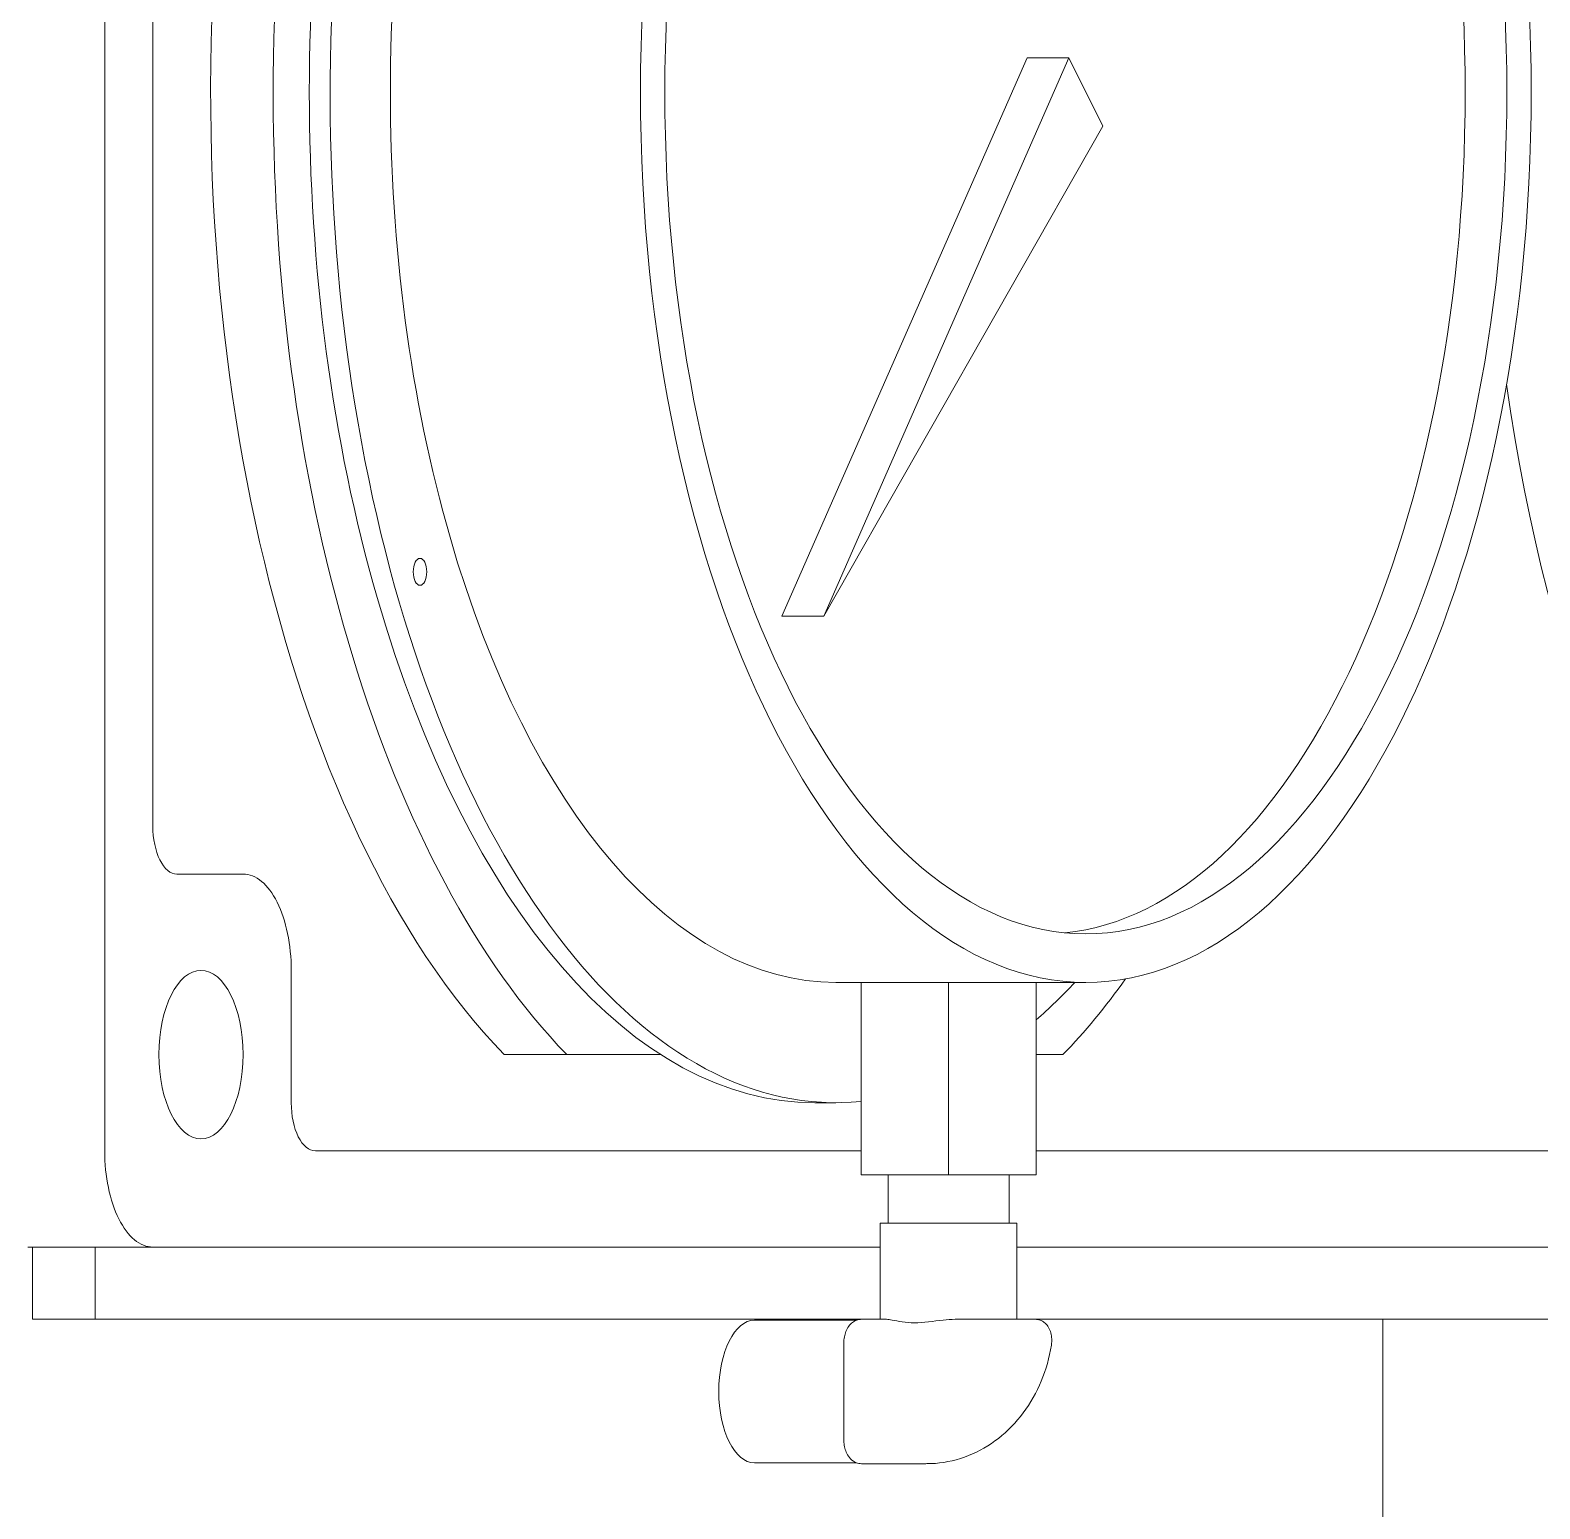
# Model space of a CAD drawing. Header units: inches. Extents: x 19 to 503, y 7 to 322.
# Drawn here: x 267.166 to 271.086, y 118.083 to 121.923 of the extents above; entities that cross this region are included whole.
import ezdxf

# ---------------------------------------------------------------- set-up
doc = ezdxf.new("R2010")
doc.units = ezdxf.units.IN
doc.header["$LTSCALE"] = 15
doc.header["$MEASUREMENT"] = 0
doc.layers.add('Visible (ANSI)', color=7, linetype='Continuous', lineweight=50)

msp = doc.modelspace()

# ---------------------------------------------------------------- linework, layer by layer
at = {"layer": 'Visible (ANSI)', "linetype": 'Continuous', "lineweight": 18}
for p, q in [((267.359844, 119.012884), (267.359844, 126.512884)), ((267.484861, 119.856634), (267.484861, 125.669134)), ((269.118381, 120.401605), (269.754809, 121.851237)), ((269.226635, 120.401605), (269.863063, 121.851237)), ((269.754809, 121.851237), (269.863063, 121.851237)), ((269.863063, 121.851237), (269.951451, 121.674461)), ((269.951451, 121.674461), (269.226635, 120.401605)), ((269.118381, 120.401605), (269.226635, 120.401605)), ((267.719219, 119.731634), (267.547361, 119.731634)), ((267.844219, 119.137919), (267.844219, 119.481634)), ((269.257738, 119.450349), (269.323893, 119.450349)), ((269.550992, 119.450349), (269.323893, 119.450349)), ((269.323893, 119.450349), (269.323893, 118.950349)), ((269.778091, 119.450349), (269.550992, 119.450349)), ((269.550992, 119.450349), (269.550992, 118.950349)), ((269.778091, 119.450349), (269.778091, 118.950349)), ((269.778091, 119.450349), (269.907257, 119.450349)), ((268.396928, 119.262919), (268.559308, 119.262919)), ((268.803306, 119.262919), (268.559308, 119.262919)), ((269.847914, 119.262919), (269.778091, 119.262919)), ((269.203611, 119.137849), (269.257738, 119.137849)), ((269.323893, 119.012919), (267.906719, 119.012919)), ((272.636357, 119.012919), (269.778091, 119.012919)), ((269.323893, 118.950349), (269.550992, 118.950349)), ((269.394011, 118.950349), (269.394011, 118.825349)), ((269.550992, 118.950349), (269.778091, 118.950349)), ((269.707972, 118.950349), (269.707972, 118.825349)), ((269.728491, 118.825349), (269.373493, 118.825349)), ((269.373493, 118.825349), (269.373493, 118.575349)), ((269.728491, 118.825349), (269.728491, 118.575349)), ((267.160084, 118.762884), (267.484844, 118.762884)), ((267.172632, 118.575384), (267.172632, 118.762884)), ((267.335012, 118.762884), (267.335012, 118.575384)), ((269.373493, 118.762884), (267.484844, 118.762884)), ((272.685958, 118.762884), (269.728491, 118.762884)), ((267.335012, 118.575384), (267.172632, 118.575384)), ((267.335012, 118.575384), (269.373493, 118.575384)), ((269.31223, 118.573109), (269.046764, 118.573109)), ((269.389637, 118.575349), (269.325138, 118.575349)), ((269.630981, 118.575349), (269.567614, 118.575349)), ((269.691555, 118.575349), (269.630981, 118.575349)), ((269.775713, 118.575349), (269.71514, 118.575349)), ((269.728491, 118.575384), (272.685958, 118.575384)), ((270.678836, 118.575384), (270.678836, 115.960384)), ((269.278888, 118.512849), (269.278888, 118.262849)), ((269.31223, 118.202589), (269.046764, 118.202589)), ((269.325138, 118.200349), (269.333334, 118.200349)), ((269.333334, 118.200349), (269.489529, 118.200349))]:
    msp.add_line(p, q, dxfattribs=at)
for centre, major_axis, start_param, end_param in [((269.203611, 121.762849), (0, 2.8125), 5.67192986, 8.94884126), ((269.041231, 121.762849), (0, 2.8125), 0, 2.66565596), ((269.257738, 121.762849), (0, -2.625), 2.64866739, 6.33361033), ((269.203611, 121.762849), (0, -2.625), 3.14159265, 6.28318531), ((269.257738, 121.762849), (0, -2.3125), 3.14159265, 6.28318531), ((269.799004, 121.762849), (0, -2.186419), 0.04953189, 3.09206076), ((272.353696, 121.762849), (0, 2.8125), 1.84385335, 2.66565596), ((267.547361, 119.856634), (0, -0.125), 4.71238898, 6.28318531), ((267.719219, 119.481634), (0, 0.25), 4.71238898, 6.28318531), ((269.257738, 121.762849), (0, -2.625), 0.40765708, 0.49292526), ((269.203611, 121.762849), (0, -2.8125), 0.4759367, 0.61125545), ((267.906719, 119.137919), (0, -0.125), 4.71238898, 6.28318531), ((267.484844, 119.012884), (0, -0.25), 4.71238898, 6.28318531), ((269.046764, 118.387849), (0, 0.18526), 0, 3.14159265)]:
    msp.add_ellipse(centre, major_axis=major_axis, ratio=0.5, start_param=start_param, end_param=end_param, dxfattribs=at)
for centre, major_axis in [((269.907257, 121.762849), (0, 2.3125)), ((269.907257, 121.762849), (0, 2.186419)), ((268.178499, 120.516651), (0, -0.035)), ((267.609844, 119.262884), (0, 0.21875))]:
    msp.add_ellipse(centre, major_axis=major_axis, ratio=0.5, dxfattribs=at)
for points, knots in [([(269.325138, 118.575349), (269.320803, 118.575349), (269.316489, 118.574578), (269.308389, 118.571788), (269.304689, 118.569703), (269.297603, 118.564431), (269.294525, 118.561116), (269.288659, 118.553236), (269.286277, 118.548586), (269.28257, 118.539136), (269.281265, 118.534318), (269.279474, 118.524535), (269.278996, 118.519572), (269.278894, 118.514016), (269.278888, 118.513432), (269.278888, 118.512849)], [1.57079633, 1.57079633, 1.57079633, 1.57079633, 1.74134865, 1.74134865, 1.92693468, 1.92693468, 2.16227778, 2.16227778, 2.47643705, 2.47643705, 2.79059631, 2.79059631, 3.10475558, 3.10475558, 3.14159265, 3.14159265, 3.14159265, 3.14159265]), ([(269.389637, 118.575349), (269.393855, 118.575352), (269.398913, 118.57453), (269.419556, 118.570516), (269.439588, 118.566071), (269.462242, 118.566071), (269.484896, 118.566071), (269.510959, 118.570516), (269.547259, 118.57453), (269.557543, 118.575352), (269.567614, 118.575349)], [2.000751798, 2.000751798, 2.000751798, 2.000751798, 2.079672535, 2.079672535, 2.279000165, 2.279000165, 2.279000165, 2.478327794, 2.478327794, 2.557248531, 2.557248531, 2.557248531, 2.557248531]), ([(269.691555, 118.575349), (269.696455, 118.575391), (269.700891, 118.575308), (269.70471, 118.575308), (269.708529, 118.575308), (269.712048, 118.575391), (269.71514, 118.575349)], [1.118517942, 1.118517942, 1.118517942, 1.118517942, 1.176718059, 1.176718059, 1.176718059, 1.234918175, 1.234918175, 1.234918175, 1.234918175]), ([(269.775713, 118.575349), (269.780047, 118.575349), (269.784484, 118.574568), (269.792642, 118.571665), (269.796322, 118.569546), (269.803149, 118.564288), (269.806081, 118.561031), (269.811634, 118.55318), (269.81378, 118.548568), (269.817068, 118.53881), (269.81807, 118.533597), (269.819001, 118.523276), (269.818935, 118.518075), (269.818241, 118.511318), (269.818031, 118.509714), (269.817777, 118.508123)], [0, 0, 0, 0, 0.014075874, 0.014075874, 0.028524686, 0.028524686, 0.046053638, 0.046053638, 0.069701183, 0.069701183, 0.095637693, 0.095637693, 0.121574203, 0.121574203, 0.12968255, 0.12968255, 0.12968255, 0.12968255]), ([(269.516577, 118.201208), (269.545886, 118.203473), (269.5749, 118.210241), (269.630177, 118.232188), (269.656434, 118.24736), (269.704378, 118.284873), (269.726064, 118.307208), (269.763486, 118.357392), (269.779223, 118.385236), (269.803802, 118.444514), (269.812644, 118.475945), (269.817777, 118.508123)], [3.20841338, 3.20841338, 3.20841338, 3.20841338, 3.47277545, 3.47277545, 3.73713752, 3.73713752, 4.00149959, 4.00149959, 4.26586166, 4.26586166, 4.53022373, 4.53022373, 4.53022373, 4.53022373]), ([(269.278888, 118.262849), (269.278888, 118.257875), (269.279275, 118.252902), (269.280869, 118.243088), (269.282071, 118.238249), (269.285519, 118.228757), (269.287748, 118.224091), (269.293999, 118.215007), (269.298056, 118.210498), (269.307792, 118.204171), (269.312696, 118.202011), (269.320412, 118.200572), (269.322774, 118.200349), (269.325138, 118.200349)], [3.14159265, 3.14159265, 3.14159265, 3.14159265, 3.45575192, 3.45575192, 3.76991118, 3.76991118, 4.08407045, 4.08407045, 4.39822972, 4.39822972, 4.61938452, 4.61938452, 4.71238898, 4.71238898, 4.71238898, 4.71238898]), ([(269.516577, 118.201208), (269.514868, 118.201076), (269.513099, 118.20096), (269.509491, 118.200762), (269.507653, 118.200679), (269.50397, 118.200545), (269.50213, 118.200493), (269.498451, 118.200415), (269.496624, 118.200389), (269.493023, 118.200356), (269.491248, 118.200349), (269.489529, 118.200349)], [0, 0, 0, 0, 0.0129633587, 0.0129633587, 0.0259267175, 0.0259267175, 0.0388900762, 0.0388900762, 0.051853435, 0.051853435, 0.0648167937, 0.0648167937, 0.0648167937, 0.0648167937])]:
    msp.add_open_spline(points, degree=3, knots=knots, dxfattribs=at)

doc.saveas('drawing.dxf')
